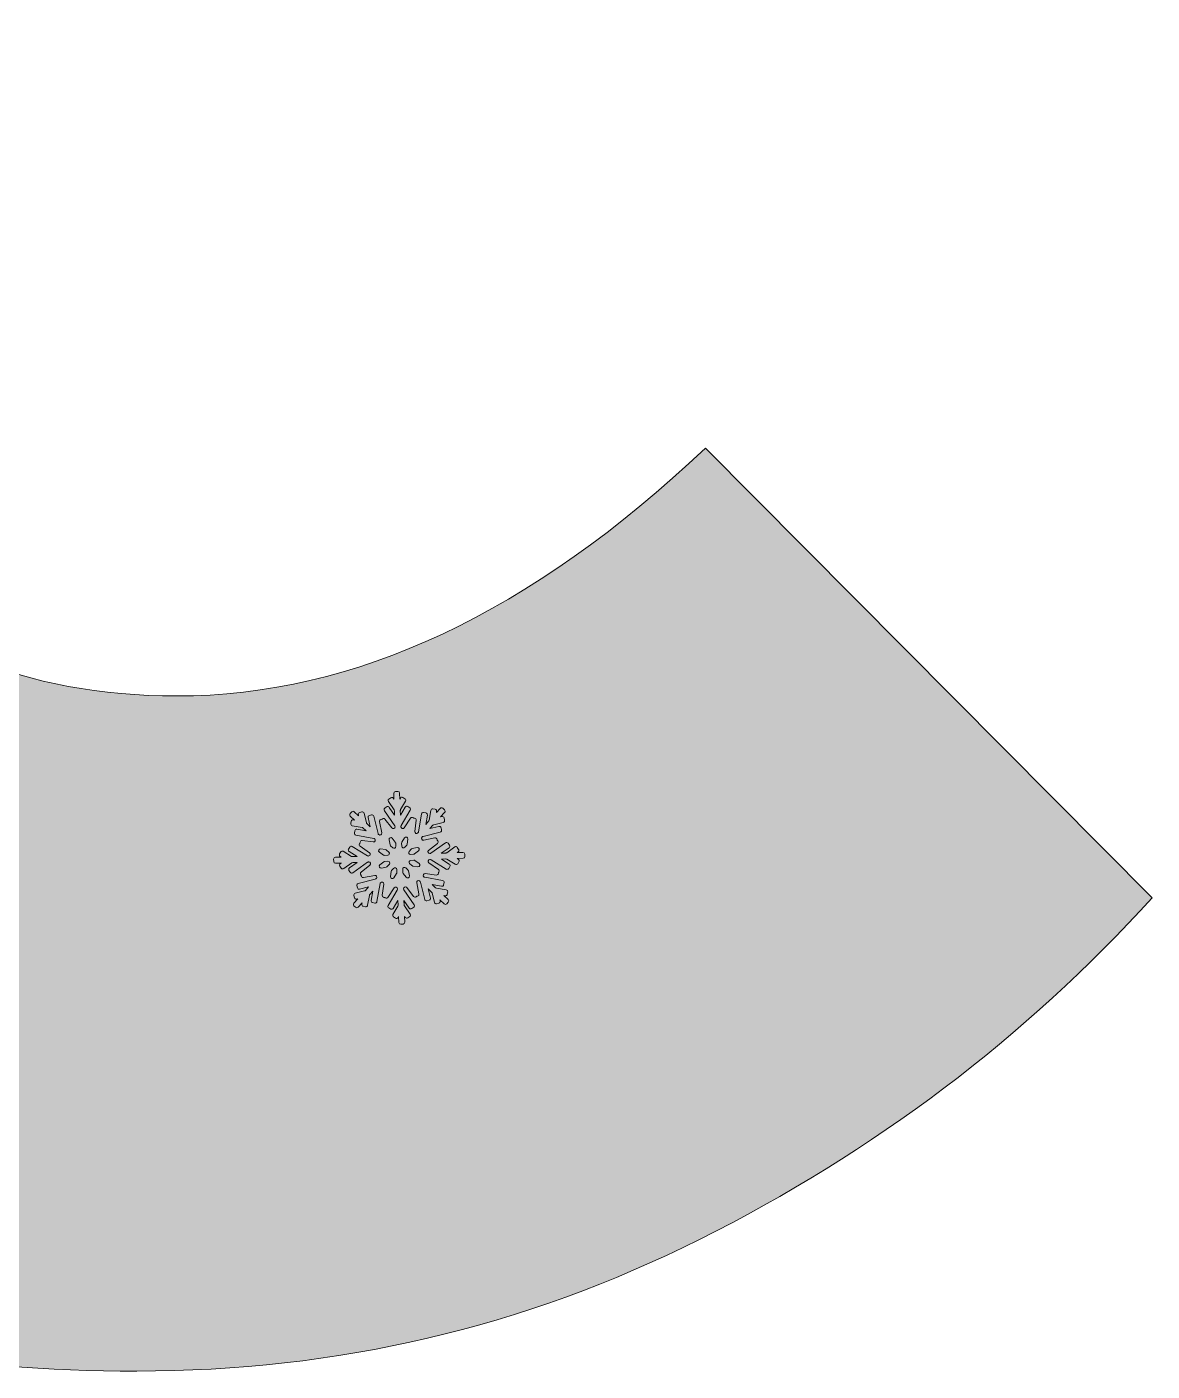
# Model space of a CAD drawing. Header units: millimetres. Extents: x 34 to 236, y -119 to -9.
# Drawn here: x 191.6 to 235.7, y -118.9 to -66.3 of the extents above; entities that cross this region are included whole.
import ezdxf

# ---------------------------------------------------------------- set-up
doc = ezdxf.new("R2010")
doc.units = ezdxf.units.MM
doc.header["$MEASUREMENT"] = 0
doc.layers.add('engraving', color=7, linetype='Continuous')
doc.layers.add('Layer 1', color=7, linetype='Continuous')

msp = doc.modelspace()

# ---------------------------------------------------------------- hatches: boundary and pattern name
at = {"layer": 'Layer 1'}
h = msp.add_hatch(color=2, dxfattribs=at)
h.dxf.hatch_style = 2
edge = h.paths.add_edge_path()
edge.add_spline(control_points=[(197.497, -92.512), (191.491, -92.512), (186.833, -90.51), (183.526, -86.507), (180.218, -82.504), (178.565, -77.807), (178.565, -72.416), (178.565, -67.026), (180.218, -62.368), (183.526, -58.444), (186.833, -54.52), (191.491, -52.557), (197.497, -52.557), (204.808, -52.557), (211.706, -56.41), (218.192, -64.114), (218.192, -64.114), (235.688, -44.397), (235.688, -44.397), (229.638, -38.435), (223.251, -34.115), (216.527, -31.439), (212.908, -29.998), (209.363, -28.949), (205.889, -28.284), (205.889, -28.284), (205.889, -26.056), (205.889, -26.056), (205.889, -23.296), (203.734, -21.019), (201.025, -20.813), (202.642, -19.614), (203.696, -17.697), (203.696, -15.529), (203.696, -11.896), (200.75, -8.95), (197.116, -8.95), (193.483, -8.95), (190.537, -11.896), (190.537, -15.529), (190.537, -17.697), (191.59, -19.614), (193.208, -20.813), (190.499, -21.019), (188.344, -23.296), (188.344, -26.056), (188.344, -26.056), (188.344, -27.991), (188.344, -27.991), (177.785, -29.407), (168.834, -33.484), (161.493, -40.226), (152.201, -48.762), (147.555, -59.623), (147.555, -72.811), (147.555, -86.334), (152.114, -97.405), (161.232, -106.023), (170.35, -114.642), (181.916, -118.95), (195.93, -118.95), (203.764, -118.95), (211.108, -117.231), (217.963, -113.794), (224.818, -110.356), (230.726, -105.894), (235.688, -100.411), (235.688, -100.411), (218.192, -82.809), (218.192, -82.809), (211.358, -89.278), (204.46, -92.512), (197.497, -92.512)], knot_values=[0, 0, 0, 0, 1, 1, 1, 2, 2, 2, 3, 3, 3, 4, 4, 4, 5, 5, 5, 6, 6, 6, 7, 7, 7, 8, 8, 8, 9, 9, 9, 10, 10, 10, 11, 11, 11, 12, 12, 12, 13, 13, 13, 14, 14, 14, 15, 15, 15, 16, 16, 16, 17, 17, 17, 18, 18, 18, 19, 19, 19, 20, 20, 20, 21, 21, 21, 22, 22, 22, 23, 23, 23, 24, 24, 24, 24], degree=3, periodic=1)
edge = h.paths.add_edge_path()
edge.add_spline(control_points=[(193.024, -15.529), (193.024, -13.273), (194.86, -11.437), (197.116, -11.437), (199.373, -11.437), (201.209, -13.273), (201.209, -15.529), (201.209, -17.786), (199.373, -19.622), (197.116, -19.622), (194.86, -19.622), (193.024, -17.786), (193.024, -15.529)], knot_values=[0, 0, 0, 0, 1, 1, 1, 2, 2, 2, 3, 3, 3, 4, 4, 4, 4], degree=3, periodic=1)

# ---------------------------------------------------------------- linework, layer by layer
at = {"layer": 'engraving', "lineweight": 0}
for points, knots in [([(208.768, -98.703), (208.767, -98.664), (208.734, -98.634), (208.695, -98.635), (208.695, -98.635), (208.471, -98.644), (208.471, -98.644), (208.471, -98.644), (208.512, -98.615), (208.512, -98.615), (208.544, -98.592), (208.552, -98.549), (208.53, -98.517), (208.53, -98.517), (208.477, -98.441), (208.477, -98.441), (208.455, -98.409), (208.411, -98.401), (208.379, -98.424), (208.379, -98.424), (208.061, -98.648), (208.061, -98.648), (208.05, -98.656), (208.036, -98.661), (208.023, -98.661), (208.023, -98.661), (207.851, -98.668), (207.851, -98.668), (207.851, -98.668), (208.154, -98.454), (208.154, -98.454), (208.185, -98.432), (208.193, -98.388), (208.171, -98.356), (208.171, -98.356), (208.119, -98.281), (208.119, -98.281), (208.096, -98.249), (208.052, -98.241), (208.02, -98.264), (208.02, -98.264), (207.441, -98.672), (207.441, -98.672), (207.43, -98.68), (207.417, -98.685), (207.403, -98.685), (207.403, -98.685), (207.4, -98.685), (207.4, -98.685), (207.332, -98.688), (207.3, -98.602), (207.353, -98.56), (207.353, -98.56), (207.701, -98.286), (207.701, -98.286), (207.731, -98.262), (207.737, -98.218), (207.713, -98.188), (207.713, -98.188), (207.702, -98.173), (207.702, -98.173), (207.695, -98.165), (207.691, -98.154), (207.689, -98.144), (207.689, -98.144), (207.685, -98.126), (207.685, -98.126), (207.678, -98.088), (207.64, -98.063), (207.602, -98.071), (207.602, -98.071), (207.164, -98.158), (207.164, -98.158), (207.097, -98.171), (207.052, -98.092), (207.098, -98.041), (207.098, -98.041), (207.105, -98.033), (207.105, -98.033), (207.114, -98.023), (207.127, -98.016), (207.14, -98.012), (207.14, -98.012), (207.812, -97.844), (207.812, -97.844), (207.85, -97.834), (207.873, -97.796), (207.864, -97.758), (207.864, -97.758), (207.842, -97.669), (207.842, -97.669), (207.832, -97.631), (207.794, -97.608), (207.756, -97.618), (207.756, -97.618), (207.404, -97.706), (207.404, -97.706), (207.404, -97.706), (207.525, -97.573), (207.525, -97.573), (207.535, -97.563), (207.547, -97.555), (207.56, -97.552), (207.56, -97.552), (207.929, -97.46), (207.929, -97.46), (207.966, -97.45), (207.989, -97.412), (207.98, -97.374), (207.98, -97.374), (207.958, -97.285), (207.958, -97.285), (207.948, -97.247), (207.91, -97.224), (207.872, -97.233), (207.872, -97.233), (207.824, -97.245), (207.824, -97.245), (207.824, -97.245), (207.982, -97.072), (207.982, -97.072), (208.008, -97.044), (208.006, -97), (207.978, -96.973), (207.978, -96.973), (207.911, -96.911), (207.911, -96.911), (207.883, -96.884), (207.837, -96.886), (207.811, -96.915), (207.811, -96.915), (207.66, -97.08), (207.66, -97.08), (207.66, -97.08), (207.669, -97.031), (207.669, -97.031), (207.675, -96.993), (207.65, -96.956), (207.612, -96.949), (207.612, -96.949), (207.523, -96.933), (207.523, -96.933), (207.484, -96.926), (207.447, -96.952), (207.441, -96.99), (207.441, -96.99), (207.373, -97.378), (207.373, -97.378), (207.371, -97.392), (207.365, -97.404), (207.356, -97.414), (207.356, -97.414), (207.24, -97.541), (207.24, -97.541), (207.24, -97.541), (207.304, -97.174), (207.304, -97.174), (207.31, -97.136), (207.285, -97.099), (207.247, -97.092), (207.247, -97.092), (207.158, -97.076), (207.158, -97.076), (207.119, -97.069), (207.082, -97.095), (207.076, -97.133), (207.076, -97.133), (206.953, -97.839), (206.953, -97.839), (206.951, -97.852), (206.945, -97.864), (206.935, -97.874), (206.935, -97.874), (206.935, -97.874), (206.935, -97.874), (206.889, -97.925), (206.805, -97.886), (206.813, -97.818), (206.813, -97.818), (206.867, -97.379), (206.867, -97.379), (206.871, -97.34), (206.844, -97.305), (206.806, -97.3), (206.806, -97.3), (206.789, -97.298), (206.789, -97.298), (206.778, -97.297), (206.767, -97.293), (206.758, -97.287), (206.758, -97.287), (206.744, -97.277), (206.744, -97.277), (206.712, -97.255), (206.667, -97.264), (206.646, -97.297), (206.646, -97.297), (206.4, -97.669), (206.4, -97.669), (206.362, -97.726), (206.273, -97.701), (206.27, -97.633), (206.27, -97.633), (206.27, -97.625), (206.27, -97.625), (206.269, -97.612), (206.273, -97.598), (206.28, -97.586), (206.28, -97.586), (206.637, -96.985), (206.637, -96.985), (206.657, -96.951), (206.646, -96.908), (206.613, -96.888), (206.613, -96.888), (206.535, -96.841), (206.535, -96.841), (206.502, -96.821), (206.458, -96.831), (206.438, -96.865), (206.438, -96.865), (206.252, -97.178), (206.252, -97.178), (206.252, -97.178), (206.245, -96.998), (206.245, -96.998), (206.244, -96.985), (206.248, -96.971), (206.254, -96.959), (206.254, -96.959), (206.45, -96.629), (206.45, -96.629), (206.47, -96.596), (206.459, -96.553), (206.426, -96.533), (206.426, -96.533), (206.349, -96.485), (206.349, -96.485), (206.315, -96.465), (206.271, -96.476), (206.251, -96.51), (206.251, -96.51), (206.227, -96.551), (206.227, -96.551), (206.227, -96.551), (206.217, -96.317), (206.217, -96.317), (206.216, -96.279), (206.183, -96.248), (206.144, -96.25), (206.144, -96.25), (206.053, -96.253), (206.053, -96.253), (206.014, -96.255), (205.984, -96.288), (205.986, -96.327), (205.986, -96.327), (205.995, -96.552), (205.995, -96.552), (205.995, -96.552), (205.967, -96.513), (205.967, -96.513), (205.945, -96.48), (205.901, -96.472), (205.869, -96.495), (205.869, -96.495), (205.794, -96.548), (205.794, -96.548), (205.763, -96.57), (205.755, -96.613), (205.777, -96.645), (205.777, -96.645), (206.001, -96.969), (206.001, -96.969), (206.008, -96.98), (206.013, -96.993), (206.013, -97.006), (206.013, -97.006), (206.02, -97.179), (206.02, -97.179), (206.02, -97.179), (205.81, -96.875), (205.81, -96.875), (205.788, -96.843), (205.743, -96.835), (205.711, -96.857), (205.711, -96.857), (205.637, -96.91), (205.637, -96.91), (205.605, -96.932), (205.598, -96.976), (205.62, -97.008), (205.62, -97.008), (206.026, -97.596), (206.026, -97.596), (206.034, -97.607), (206.038, -97.62), (206.039, -97.633), (206.039, -97.633), (206.039, -97.634), (206.039, -97.634), (206.041, -97.703), (205.954, -97.735), (205.912, -97.68), (205.912, -97.68), (205.645, -97.333), (205.645, -97.333), (205.621, -97.302), (205.576, -97.296), (205.545, -97.321), (205.545, -97.321), (205.532, -97.331), (205.532, -97.331), (205.524, -97.338), (205.513, -97.343), (205.502, -97.345), (205.502, -97.345), (205.486, -97.348), (205.486, -97.348), (205.448, -97.356), (205.423, -97.393), (205.431, -97.431), (205.431, -97.431), (205.518, -97.873), (205.518, -97.873), (205.531, -97.94), (205.45, -97.985), (205.4, -97.938), (205.4, -97.938), (205.396, -97.934), (205.396, -97.934), (205.386, -97.925), (205.379, -97.913), (205.376, -97.9), (205.376, -97.9), (205.207, -97.218), (205.207, -97.218), (205.198, -97.18), (205.159, -97.157), (205.122, -97.166), (205.122, -97.166), (205.034, -97.188), (205.034, -97.188), (204.996, -97.198), (204.973, -97.236), (204.982, -97.274), (204.982, -97.274), (205.07, -97.63), (205.07, -97.63), (205.07, -97.63), (204.94, -97.508), (204.94, -97.508), (204.93, -97.499), (204.923, -97.487), (204.92, -97.474), (204.92, -97.474), (204.827, -97.099), (204.827, -97.099), (204.818, -97.061), (204.779, -97.038), (204.742, -97.048), (204.742, -97.048), (204.654, -97.07), (204.654, -97.07), (204.616, -97.079), (204.593, -97.118), (204.603, -97.155), (204.603, -97.155), (204.614, -97.204), (204.614, -97.204), (204.614, -97.204), (204.445, -97.045), (204.445, -97.045), (204.416, -97.019), (204.371, -97.02), (204.345, -97.049), (204.345, -97.049), (204.283, -97.117), (204.283, -97.117), (204.257, -97.145), (204.259, -97.189), (204.287, -97.216), (204.287, -97.216), (204.453, -97.371), (204.453, -97.371), (204.453, -97.371), (204.405, -97.362), (204.405, -97.362), (204.366, -97.355), (204.329, -97.381), (204.323, -97.419), (204.323, -97.419), (204.307, -97.51), (204.307, -97.51), (204.3, -97.548), (204.325, -97.584), (204.364, -97.591), (204.364, -97.591), (204.747, -97.661), (204.747, -97.661), (204.76, -97.663), (204.772, -97.669), (204.782, -97.678), (204.782, -97.678), (204.909, -97.797), (204.909, -97.797), (204.909, -97.797), (204.547, -97.732), (204.547, -97.732), (204.508, -97.725), (204.472, -97.75), (204.465, -97.789), (204.465, -97.789), (204.449, -97.879), (204.449, -97.879), (204.442, -97.918), (204.468, -97.954), (204.506, -97.961), (204.506, -97.961), (205.203, -98.087), (205.203, -98.087), (205.216, -98.089), (205.228, -98.096), (205.238, -98.105), (205.238, -98.105), (205.242, -98.108), (205.242, -98.108), (205.292, -98.155), (205.252, -98.238), (205.184, -98.229), (205.184, -98.229), (204.75, -98.174), (204.75, -98.174), (204.712, -98.169), (204.676, -98.197), (204.672, -98.236), (204.672, -98.236), (204.669, -98.253), (204.669, -98.253), (204.668, -98.264), (204.664, -98.275), (204.658, -98.284), (204.658, -98.284), (204.648, -98.299), (204.648, -98.299), (204.627, -98.331), (204.636, -98.374), (204.668, -98.396), (204.668, -98.396), (205.041, -98.649), (205.041, -98.649), (205.098, -98.688), (205.073, -98.776), (205.005, -98.778), (205.005, -98.778), (204.996, -98.779), (204.996, -98.779), (204.982, -98.779), (204.968, -98.776), (204.956, -98.768), (204.956, -98.768), (204.362, -98.406), (204.362, -98.406), (204.328, -98.386), (204.285, -98.397), (204.265, -98.431), (204.265, -98.431), (204.218, -98.509), (204.218, -98.509), (204.198, -98.542), (204.209, -98.585), (204.242, -98.605), (204.242, -98.605), (204.554, -98.796), (204.554, -98.796), (204.554, -98.796), (204.376, -98.803), (204.376, -98.803), (204.362, -98.803), (204.349, -98.8), (204.337, -98.792), (204.337, -98.792), (204.011, -98.594), (204.011, -98.594), (203.978, -98.574), (203.934, -98.585), (203.914, -98.618), (203.914, -98.618), (203.867, -98.697), (203.867, -98.697), (203.847, -98.73), (203.858, -98.773), (203.891, -98.793), (203.891, -98.793), (203.935, -98.82), (203.935, -98.82), (203.935, -98.82), (203.703, -98.829), (203.703, -98.829), (203.664, -98.83), (203.634, -98.863), (203.635, -98.902), (203.635, -98.902), (203.639, -98.994), (203.639, -98.994), (203.64, -99.033), (203.673, -99.063), (203.712, -99.062), (203.712, -99.062), (203.937, -99.053), (203.937, -99.053), (203.937, -99.053), (203.895, -99.083), (203.895, -99.083), (203.863, -99.105), (203.856, -99.148), (203.878, -99.18), (203.878, -99.18), (203.93, -99.256), (203.93, -99.256), (203.952, -99.288), (203.996, -99.296), (204.029, -99.273), (204.029, -99.273), (204.347, -99.049), (204.347, -99.049), (204.358, -99.041), (204.371, -99.036), (204.384, -99.036), (204.384, -99.036), (204.556, -99.029), (204.556, -99.029), (204.556, -99.029), (204.254, -99.243), (204.254, -99.243), (204.222, -99.265), (204.214, -99.309), (204.236, -99.34), (204.236, -99.34), (204.288, -99.416), (204.288, -99.416), (204.311, -99.448), (204.355, -99.456), (204.387, -99.433), (204.387, -99.433), (204.966, -99.025), (204.966, -99.025), (204.977, -99.017), (204.99, -99.012), (205.004, -99.012), (205.004, -99.012), (205.007, -99.012), (205.007, -99.012), (205.076, -99.009), (205.107, -99.095), (205.054, -99.137), (205.054, -99.137), (204.707, -99.411), (204.707, -99.411), (204.676, -99.435), (204.671, -99.479), (204.694, -99.509), (204.694, -99.509), (204.705, -99.524), (204.705, -99.524), (204.712, -99.532), (204.717, -99.542), (204.719, -99.553), (204.719, -99.553), (204.722, -99.571), (204.722, -99.571), (204.73, -99.609), (204.767, -99.634), (204.805, -99.626), (204.805, -99.626), (205.244, -99.539), (205.244, -99.539), (205.31, -99.526), (205.355, -99.605), (205.31, -99.656), (205.31, -99.656), (205.302, -99.664), (205.302, -99.664), (205.293, -99.674), (205.281, -99.681), (205.267, -99.685), (205.267, -99.685), (204.595, -99.853), (204.595, -99.853), (204.557, -99.863), (204.534, -99.901), (204.544, -99.939), (204.544, -99.939), (204.566, -100.028), (204.566, -100.028), (204.575, -100.066), (204.613, -100.089), (204.651, -100.079), (204.651, -100.079), (205.003, -99.991), (205.003, -99.991), (205.003, -99.991), (204.882, -100.124), (204.882, -100.124), (204.873, -100.134), (204.861, -100.142), (204.847, -100.145), (204.847, -100.145), (204.479, -100.237), (204.479, -100.237), (204.441, -100.247), (204.418, -100.285), (204.427, -100.323), (204.427, -100.323), (204.45, -100.412), (204.45, -100.412), (204.459, -100.45), (204.497, -100.473), (204.535, -100.464), (204.535, -100.464), (204.583, -100.452), (204.583, -100.452), (204.583, -100.452), (204.425, -100.624), (204.425, -100.624), (204.399, -100.653), (204.401, -100.697), (204.429, -100.724), (204.429, -100.724), (204.496, -100.786), (204.496, -100.786), (204.525, -100.813), (204.57, -100.811), (204.596, -100.782), (204.596, -100.782), (204.747, -100.617), (204.747, -100.617), (204.747, -100.617), (204.739, -100.666), (204.739, -100.666), (204.732, -100.704), (204.757, -100.741), (204.796, -100.748), (204.796, -100.748), (204.885, -100.764), (204.885, -100.764), (204.923, -100.771), (204.96, -100.745), (204.967, -100.707), (204.967, -100.707), (205.034, -100.319), (205.034, -100.319), (205.037, -100.305), (205.043, -100.293), (205.052, -100.283), (205.052, -100.283), (205.167, -100.156), (205.167, -100.156), (205.167, -100.156), (205.103, -100.523), (205.103, -100.523), (205.097, -100.561), (205.122, -100.598), (205.16, -100.605), (205.16, -100.605), (205.25, -100.621), (205.25, -100.621), (205.288, -100.628), (205.325, -100.602), (205.332, -100.564), (205.332, -100.564), (205.454, -99.858), (205.454, -99.858), (205.457, -99.845), (205.463, -99.833), (205.472, -99.823), (205.472, -99.823), (205.472, -99.823), (205.472, -99.823), (205.518, -99.772), (205.602, -99.811), (205.594, -99.879), (205.594, -99.879), (205.54, -100.318), (205.54, -100.318), (205.536, -100.357), (205.563, -100.392), (205.602, -100.397), (205.602, -100.397), (205.618, -100.399), (205.618, -100.399), (205.629, -100.4), (205.64, -100.404), (205.649, -100.41), (205.649, -100.41), (205.663, -100.42), (205.663, -100.42), (205.696, -100.442), (205.74, -100.433), (205.762, -100.4), (205.762, -100.4), (206.008, -100.028), (206.008, -100.028), (206.045, -99.971), (206.134, -99.995), (206.137, -100.064), (206.137, -100.064), (206.137, -100.072), (206.137, -100.072), (206.138, -100.085), (206.134, -100.099), (206.127, -100.111), (206.127, -100.111), (205.77, -100.712), (205.77, -100.712), (205.751, -100.746), (205.761, -100.789), (205.794, -100.809), (205.794, -100.809), (205.872, -100.856), (205.872, -100.856), (205.906, -100.876), (205.95, -100.866), (205.97, -100.832), (205.97, -100.832), (206.155, -100.519), (206.155, -100.519), (206.155, -100.519), (206.163, -100.699), (206.163, -100.699), (206.163, -100.712), (206.16, -100.726), (206.153, -100.738), (206.153, -100.738), (205.957, -101.068), (205.957, -101.068), (205.937, -101.101), (205.948, -101.144), (205.981, -101.164), (205.981, -101.164), (206.059, -101.211), (206.059, -101.211), (206.092, -101.232), (206.136, -101.221), (206.156, -101.187), (206.156, -101.187), (206.181, -101.146), (206.181, -101.146), (206.181, -101.146), (206.19, -101.38), (206.19, -101.38), (206.192, -101.418), (206.224, -101.449), (206.263, -101.447), (206.263, -101.447), (206.354, -101.444), (206.354, -101.444), (206.393, -101.442), (206.423, -101.409), (206.422, -101.37), (206.422, -101.37), (206.412, -101.145), (206.412, -101.145), (206.412, -101.145), (206.44, -101.184), (206.44, -101.184), (206.462, -101.217), (206.507, -101.225), (206.539, -101.202), (206.539, -101.202), (206.613, -101.15), (206.613, -101.15), (206.645, -101.127), (206.652, -101.084), (206.63, -101.052), (206.63, -101.052), (206.406, -100.728), (206.406, -100.728), (206.399, -100.717), (206.395, -100.704), (206.394, -100.691), (206.394, -100.691), (206.387, -100.518), (206.387, -100.518), (206.387, -100.518), (206.597, -100.822), (206.597, -100.822), (206.62, -100.854), (206.664, -100.862), (206.696, -100.839), (206.696, -100.839), (206.77, -100.787), (206.77, -100.787), (206.802, -100.765), (206.81, -100.721), (206.788, -100.689), (206.788, -100.689), (206.381, -100.101), (206.381, -100.101), (206.374, -100.09), (206.369, -100.077), (206.369, -100.064), (206.369, -100.064), (206.369, -100.063), (206.369, -100.063), (206.366, -99.994), (206.453, -99.962), (206.495, -100.017), (206.495, -100.017), (206.762, -100.364), (206.762, -100.364), (206.786, -100.395), (206.831, -100.401), (206.862, -100.376), (206.862, -100.376), (206.875, -100.366), (206.875, -100.366), (206.884, -100.359), (206.894, -100.354), (206.905, -100.352), (206.905, -100.352), (206.921, -100.349), (206.921, -100.349), (206.96, -100.341), (206.984, -100.304), (206.977, -100.266), (206.977, -100.266), (206.89, -99.824), (206.89, -99.824), (206.876, -99.756), (206.957, -99.712), (207.007, -99.758), (207.007, -99.758), (207.011, -99.762), (207.011, -99.762), (207.021, -99.772), (207.028, -99.784), (207.031, -99.797), (207.031, -99.797), (207.2, -100.479), (207.2, -100.479), (207.21, -100.517), (207.248, -100.54), (207.286, -100.53), (207.286, -100.53), (207.374, -100.508), (207.374, -100.508), (207.411, -100.499), (207.434, -100.461), (207.425, -100.423), (207.425, -100.423), (207.337, -100.067), (207.337, -100.067), (207.337, -100.067), (207.467, -100.189), (207.467, -100.189), (207.477, -100.198), (207.484, -100.21), (207.487, -100.223), (207.487, -100.223), (207.58, -100.598), (207.58, -100.598), (207.589, -100.636), (207.628, -100.659), (207.666, -100.649), (207.666, -100.649), (207.754, -100.627), (207.754, -100.627), (207.791, -100.618), (207.814, -100.579), (207.805, -100.542), (207.805, -100.542), (207.793, -100.493), (207.793, -100.493), (207.793, -100.493), (207.962, -100.652), (207.962, -100.652), (207.991, -100.679), (208.036, -100.677), (208.062, -100.648), (208.062, -100.648), (208.124, -100.58), (208.124, -100.58), (208.15, -100.552), (208.148, -100.508), (208.12, -100.481), (208.12, -100.481), (207.954, -100.326), (207.954, -100.326), (207.954, -100.326), (208.003, -100.335), (208.003, -100.335), (208.041, -100.342), (208.078, -100.316), (208.085, -100.278), (208.085, -100.278), (208.101, -100.187), (208.101, -100.187), (208.107, -100.149), (208.082, -100.113), (208.044, -100.106), (208.044, -100.106), (207.661, -100.036), (207.661, -100.036), (207.647, -100.034), (207.635, -100.028), (207.625, -100.019), (207.625, -100.019), (207.498, -99.9), (207.498, -99.9), (207.498, -99.9), (207.861, -99.965), (207.861, -99.965), (207.899, -99.972), (207.936, -99.947), (207.942, -99.908), (207.942, -99.908), (207.958, -99.817), (207.958, -99.817), (207.965, -99.779), (207.939, -99.743), (207.901, -99.736), (207.901, -99.736), (207.205, -99.61), (207.205, -99.61), (207.191, -99.608), (207.179, -99.601), (207.169, -99.592), (207.169, -99.592), (207.166, -99.589), (207.166, -99.589), (207.116, -99.542), (207.155, -99.459), (207.223, -99.468), (207.223, -99.468), (207.657, -99.523), (207.657, -99.523), (207.696, -99.528), (207.731, -99.5), (207.736, -99.461), (207.736, -99.461), (207.738, -99.444), (207.738, -99.444), (207.739, -99.433), (207.743, -99.422), (207.749, -99.413), (207.749, -99.413), (207.759, -99.398), (207.759, -99.398), (207.78, -99.366), (207.772, -99.323), (207.74, -99.301), (207.74, -99.301), (207.366, -99.048), (207.366, -99.048), (207.31, -99.009), (207.335, -98.921), (207.403, -98.919), (207.403, -98.919), (207.411, -98.918), (207.411, -98.918), (207.425, -98.918), (207.439, -98.921), (207.451, -98.929), (207.451, -98.929), (208.045, -99.291), (208.045, -99.291), (208.079, -99.311), (208.123, -99.3), (208.143, -99.267), (208.143, -99.267), (208.189, -99.188), (208.189, -99.188), (208.209, -99.155), (208.198, -99.112), (208.165, -99.092), (208.165, -99.092), (207.853, -98.901), (207.853, -98.901), (207.853, -98.901), (208.031, -98.894), (208.031, -98.894), (208.045, -98.894), (208.059, -98.897), (208.07, -98.905), (208.07, -98.905), (208.396, -99.103), (208.396, -99.103), (208.43, -99.123), (208.473, -99.112), (208.493, -99.079), (208.493, -99.079), (208.54, -99), (208.54, -99), (208.56, -98.967), (208.549, -98.924), (208.516, -98.904), (208.516, -98.904), (208.473, -98.877), (208.473, -98.877), (208.473, -98.877), (208.704, -98.868), (208.704, -98.868), (208.743, -98.867), (208.774, -98.834), (208.772, -98.795), (208.772, -98.795), (208.768, -98.703), (208.768, -98.703)], [0, 0, 0, 0, 1, 1, 1, 2, 2, 2, 3, 3, 3, 4, 4, 4, 5, 5, 5, 6, 6, 6, 7, 7, 7, 8, 8, 8, 9, 9, 9, 10, 10, 10, 11, 11, 11, 12, 12, 12, 13, 13, 13, 14, 14, 14, 15, 15, 15, 16, 16, 16, 17, 17, 17, 18, 18, 18, 19, 19, 19, 20, 20, 20, 21, 21, 21, 22, 22, 22, 23, 23, 23, 24, 24, 24, 25, 25, 25, 26, 26, 26, 27, 27, 27, 28, 28, 28, 29, 29, 29, 30, 30, 30, 31, 31, 31, 32, 32, 32, 33, 33, 33, 34, 34, 34, 35, 35, 35, 36, 36, 36, 37, 37, 37, 38, 38, 38, 39, 39, 39, 40, 40, 40, 41, 41, 41, 42, 42, 42, 43, 43, 43, 44, 44, 44, 45, 45, 45, 46, 46, 46, 47, 47, 47, 48, 48, 48, 49, 49, 49, 50, 50, 50, 51, 51, 51, 52, 52, 52, 53, 53, 53, 54, 54, 54, 55, 55, 55, 56, 56, 56, 57, 57, 57, 58, 58, 58, 59, 59, 59, 60, 60, 60, 61, 61, 61, 62, 62, 62, 63, 63, 63, 64, 64, 64, 65, 65, 65, 66, 66, 66, 67, 67, 67, 68, 68, 68, 69, 69, 69, 70, 70, 70, 71, 71, 71, 72, 72, 72, 73, 73, 73, 74, 74, 74, 75, 75, 75, 76, 76, 76, 77, 77, 77, 78, 78, 78, 79, 79, 79, 80, 80, 80, 81, 81, 81, 82, 82, 82, 83, 83, 83, 84, 84, 84, 85, 85, 85, 86, 86, 86, 87, 87, 87, 88, 88, 88, 89, 89, 89, 90, 90, 90, 91, 91, 91, 92, 92, 92, 93, 93, 93, 94, 94, 94, 95, 95, 95, 96, 96, 96, 97, 97, 97, 98, 98, 98, 99, 99, 99, 100, 100, 100, 101, 101, 101, 102, 102, 102, 103, 103, 103, 104, 104, 104, 105, 105, 105, 106, 106, 106, 107, 107, 107, 108, 108, 108, 109, 109, 109, 110, 110, 110, 111, 111, 111, 112, 112, 112, 113, 113, 113, 114, 114, 114, 115, 115, 115, 116, 116, 116, 117, 117, 117, 118, 118, 118, 119, 119, 119, 120, 120, 120, 121, 121, 121, 122, 122, 122, 123, 123, 123, 124, 124, 124, 125, 125, 125, 126, 126, 126, 127, 127, 127, 128, 128, 128, 129, 129, 129, 130, 130, 130, 131, 131, 131, 132, 132, 132, 133, 133, 133, 134, 134, 134, 135, 135, 135, 136, 136, 136, 137, 137, 137, 138, 138, 138, 139, 139, 139, 140, 140, 140, 141, 141, 141, 142, 142, 142, 143, 143, 143, 144, 144, 144, 145, 145, 145, 146, 146, 146, 147, 147, 147, 148, 148, 148, 149, 149, 149, 150, 150, 150, 151, 151, 151, 152, 152, 152, 153, 153, 153, 154, 154, 154, 155, 155, 155, 156, 156, 156, 157, 157, 157, 158, 158, 158, 159, 159, 159, 160, 160, 160, 161, 161, 161, 162, 162, 162, 163, 163, 163, 164, 164, 164, 165, 165, 165, 166, 166, 166, 167, 167, 167, 168, 168, 168, 169, 169, 169, 170, 170, 170, 171, 171, 171, 172, 172, 172, 173, 173, 173, 174, 174, 174, 175, 175, 175, 176, 176, 176, 177, 177, 177, 178, 178, 178, 179, 179, 179, 180, 180, 180, 181, 181, 181, 182, 182, 182, 183, 183, 183, 184, 184, 184, 185, 185, 185, 186, 186, 186, 187, 187, 187, 188, 188, 188, 189, 189, 189, 190, 190, 190, 191, 191, 191, 192, 192, 192, 193, 193, 193, 194, 194, 194, 195, 195, 195, 196, 196, 196, 197, 197, 197, 198, 198, 198, 199, 199, 199, 200, 200, 200, 201, 201, 201, 202, 202, 202, 203, 203, 203, 204, 204, 204, 205, 205, 205, 206, 206, 206, 207, 207, 207, 208, 208, 208, 209, 209, 209, 210, 210, 210, 211, 211, 211, 212, 212, 212, 213, 213, 213, 214, 214, 214, 215, 215, 215, 216, 216, 216, 217, 217, 217, 218, 218, 218, 219, 219, 219, 220, 220, 220, 221, 221, 221, 222, 222, 222, 223, 223, 223, 224, 224, 224, 225, 225, 225, 226, 226, 226, 227, 227, 227, 228, 228, 228, 229, 229, 229, 230, 230, 230, 231, 231, 231, 232, 232, 232, 233, 233, 233, 234, 234, 234, 235, 235, 235, 236, 236, 236, 237, 237, 237, 238, 238, 238, 239, 239, 239, 240, 240, 240, 241, 241, 241, 242, 242, 242, 243, 243, 243, 244, 244, 244, 245, 245, 245, 246, 246, 246, 247, 247, 247, 248, 248, 248, 249, 249, 249, 250, 250, 250, 251, 251, 251, 252, 252, 252, 253, 253, 253, 254, 254, 254, 255, 255, 255, 256, 256, 256, 257, 257, 257, 258, 258, 258, 259, 259, 259, 260, 260, 260, 261, 261, 261, 262, 262, 262, 263, 263, 263, 264, 264, 264, 265, 265, 265, 266, 266, 266, 267, 267, 267, 268, 268, 268, 269, 269, 269, 270, 270, 270, 271, 271, 271, 272, 272, 272, 273, 273, 273, 274, 274, 274, 275, 275, 275, 276, 276, 276, 277, 277, 277, 278, 278, 278, 279, 279, 279, 280, 280, 280, 281, 281, 281, 282, 282, 282, 283, 283, 283, 284, 284, 284, 285, 285, 285, 286, 286, 286, 287, 287, 287, 288, 288, 288, 289, 289, 289, 290, 290, 290, 291, 291, 291, 292, 292, 292, 293, 293, 293, 294, 294, 294, 295, 295, 295, 296, 296, 296, 297, 297, 297, 298, 298, 298, 299, 299, 299, 300, 300, 300, 301, 301, 301, 302, 302, 302, 303, 303, 303, 304, 304, 304, 305, 305, 305, 306, 306, 306, 307, 307, 307, 308, 308, 308, 309, 309, 309, 310, 310, 310, 311, 311, 311, 312, 312, 312, 313, 313, 313, 314, 314, 314, 315, 315, 315, 316, 316, 316, 317, 317, 317, 318, 318, 318, 319, 319, 319, 320, 320, 320, 321, 321, 321, 322, 322, 322, 323, 323, 323, 324, 324, 324, 325, 325, 325, 326, 326, 326, 327, 327, 327, 328, 328, 328, 329, 329, 329, 330, 330, 330, 331, 331, 331, 332, 332, 332, 333, 333, 333, 334, 334, 334, 335, 335, 335, 336, 336, 336, 336]), ([(205.932, -98.086), (205.932, -98.086), (206.05, -98.239), (206.05, -98.239), (206.059, -98.251), (206.064, -98.265), (206.065, -98.28), (206.065, -98.28), (206.07, -98.399), (206.07, -98.399), (206.072, -98.462), (205.997, -98.496), (205.951, -98.453), (205.951, -98.453), (205.866, -98.374), (205.866, -98.374), (205.855, -98.364), (205.848, -98.35), (205.845, -98.336), (205.845, -98.336), (205.807, -98.142), (205.807, -98.142), (205.792, -98.069), (205.886, -98.027), (205.932, -98.086)], [0, 0, 0, 0, 1, 1, 1, 2, 2, 2, 3, 3, 3, 4, 4, 4, 5, 5, 5, 6, 6, 6, 7, 7, 7, 8, 8, 8, 8]), ([(206.301, -98.39), (206.301, -98.39), (206.296, -98.271), (206.296, -98.271), (206.296, -98.256), (206.3, -98.242), (206.308, -98.23), (206.308, -98.23), (206.415, -98.067), (206.415, -98.067), (206.456, -98.005), (206.553, -98.04), (206.544, -98.114), (206.544, -98.114), (206.52, -98.31), (206.52, -98.31), (206.519, -98.324), (206.512, -98.338), (206.502, -98.349), (206.502, -98.349), (206.424, -98.435), (206.424, -98.435), (206.381, -98.482), (206.304, -98.453), (206.301, -98.39)], [0, 0, 0, 0, 1, 1, 1, 2, 2, 2, 3, 3, 3, 4, 4, 4, 5, 5, 5, 6, 6, 6, 7, 7, 7, 8, 8, 8, 8]), ([(206.591, -98.597), (206.591, -98.597), (206.672, -98.508), (206.672, -98.508), (206.682, -98.497), (206.696, -98.489), (206.71, -98.486), (206.71, -98.486), (206.904, -98.447), (206.904, -98.447), (206.977, -98.433), (207.02, -98.526), (206.962, -98.572), (206.962, -98.572), (206.805, -98.695), (206.805, -98.695), (206.794, -98.704), (206.779, -98.709), (206.764, -98.71), (206.764, -98.71), (206.646, -98.715), (206.646, -98.715), (206.583, -98.717), (206.549, -98.643), (206.591, -98.597)], [0, 0, 0, 0, 1, 1, 1, 2, 2, 2, 3, 3, 3, 4, 4, 4, 5, 5, 5, 6, 6, 6, 7, 7, 7, 8, 8, 8, 8]), ([(205.592, -98.742), (205.592, -98.742), (205.426, -98.63), (205.426, -98.63), (205.365, -98.588), (205.401, -98.492), (205.475, -98.501), (205.475, -98.501), (205.669, -98.526), (205.669, -98.526), (205.684, -98.528), (205.698, -98.534), (205.708, -98.544), (205.708, -98.544), (205.797, -98.627), (205.797, -98.627), (205.843, -98.67), (205.814, -98.747), (205.752, -98.749), (205.752, -98.749), (205.634, -98.754), (205.634, -98.754), (205.619, -98.754), (205.604, -98.75), (205.592, -98.742)], [0, 0, 0, 0, 1, 1, 1, 2, 2, 2, 3, 3, 3, 4, 4, 4, 5, 5, 5, 6, 6, 6, 7, 7, 7, 8, 8, 8, 8]), ([(206.815, -98.955), (206.815, -98.955), (206.981, -99.067), (206.981, -99.067), (207.042, -99.109), (207.006, -99.205), (206.932, -99.196), (206.932, -99.196), (206.738, -99.171), (206.738, -99.171), (206.723, -99.169), (206.71, -99.163), (206.699, -99.153), (206.699, -99.153), (206.61, -99.07), (206.61, -99.07), (206.564, -99.027), (206.593, -98.95), (206.656, -98.948), (206.656, -98.948), (206.773, -98.943), (206.773, -98.943), (206.788, -98.942), (206.803, -98.947), (206.815, -98.955)], [0, 0, 0, 0, 1, 1, 1, 2, 2, 2, 3, 3, 3, 4, 4, 4, 5, 5, 5, 6, 6, 6, 7, 7, 7, 8, 8, 8, 8]), ([(205.816, -99.1), (205.816, -99.1), (205.735, -99.189), (205.735, -99.189), (205.725, -99.2), (205.712, -99.208), (205.697, -99.211), (205.697, -99.211), (205.503, -99.25), (205.503, -99.25), (205.43, -99.264), (205.388, -99.171), (205.446, -99.125), (205.446, -99.125), (205.602, -99.002), (205.602, -99.002), (205.614, -98.993), (205.628, -98.988), (205.643, -98.987), (205.643, -98.987), (205.762, -98.982), (205.762, -98.982), (205.824, -98.98), (205.859, -99.054), (205.816, -99.1)], [0, 0, 0, 0, 1, 1, 1, 2, 2, 2, 3, 3, 3, 4, 4, 4, 5, 5, 5, 6, 6, 6, 7, 7, 7, 8, 8, 8, 8]), ([(206.106, -99.307), (206.106, -99.307), (206.111, -99.426), (206.111, -99.426), (206.112, -99.441), (206.108, -99.455), (206.1, -99.467), (206.1, -99.467), (205.992, -99.63), (205.992, -99.63), (205.951, -99.692), (205.854, -99.657), (205.863, -99.583), (205.863, -99.583), (205.887, -99.387), (205.887, -99.387), (205.889, -99.373), (205.895, -99.359), (205.905, -99.348), (205.905, -99.348), (205.984, -99.262), (205.984, -99.262), (206.026, -99.215), (206.104, -99.244), (206.106, -99.307)], [0, 0, 0, 0, 1, 1, 1, 2, 2, 2, 3, 3, 3, 4, 4, 4, 5, 5, 5, 6, 6, 6, 7, 7, 7, 8, 8, 8, 8]), ([(206.475, -99.611), (206.475, -99.611), (206.357, -99.458), (206.357, -99.458), (206.348, -99.446), (206.343, -99.432), (206.343, -99.417), (206.343, -99.417), (206.338, -99.298), (206.338, -99.298), (206.335, -99.235), (206.41, -99.201), (206.456, -99.244), (206.456, -99.244), (206.541, -99.323), (206.541, -99.323), (206.552, -99.333), (206.559, -99.347), (206.562, -99.361), (206.562, -99.361), (206.6, -99.554), (206.6, -99.554), (206.615, -99.628), (206.521, -99.67), (206.475, -99.611)], [0, 0, 0, 0, 1, 1, 1, 2, 2, 2, 3, 3, 3, 4, 4, 4, 5, 5, 5, 6, 6, 6, 7, 7, 7, 8, 8, 8, 8])]:
    msp.add_open_spline(points, degree=3, knots=knots, dxfattribs=at)
at = {"layer": 'Layer 1', "lineweight": 0}
msp.add_open_spline([(197.497, -92.512), (191.491, -92.512), (186.833, -90.51), (183.526, -86.507), (180.218, -82.504), (178.565, -77.807), (178.565, -72.416), (178.565, -67.026), (180.218, -62.368), (183.526, -58.444), (186.833, -54.52), (191.491, -52.557), (197.497, -52.557), (204.808, -52.557), (211.706, -56.41), (218.192, -64.114), (218.192, -64.114), (235.688, -44.397), (235.688, -44.397), (229.638, -38.435), (223.251, -34.115), (216.527, -31.439), (212.908, -29.998), (209.363, -28.949), (205.889, -28.284), (205.889, -28.284), (205.889, -26.056), (205.889, -26.056), (205.889, -23.296), (203.734, -21.019), (201.025, -20.813), (202.642, -19.614), (203.696, -17.697), (203.696, -15.529), (203.696, -11.896), (200.75, -8.95), (197.116, -8.95), (193.483, -8.95), (190.537, -11.896), (190.537, -15.529), (190.537, -17.697), (191.59, -19.614), (193.208, -20.813), (190.499, -21.019), (188.344, -23.296), (188.344, -26.056), (188.344, -26.056), (188.344, -27.991), (188.344, -27.991), (177.785, -29.407), (168.834, -33.484), (161.493, -40.226), (152.201, -48.762), (147.555, -59.623), (147.555, -72.811), (147.555, -86.334), (152.114, -97.405), (161.232, -106.023), (170.35, -114.642), (181.916, -118.95), (195.93, -118.95), (203.764, -118.95), (211.108, -117.231), (217.963, -113.794), (224.818, -110.356), (230.726, -105.894), (235.688, -100.411), (235.688, -100.411), (218.192, -82.809), (218.192, -82.809), (211.358, -89.278), (204.46, -92.512), (197.497, -92.512)], degree=3, knots=[0, 0, 0, 0, 1, 1, 1, 2, 2, 2, 3, 3, 3, 4, 4, 4, 5, 5, 5, 6, 6, 6, 7, 7, 7, 8, 8, 8, 9, 9, 9, 10, 10, 10, 11, 11, 11, 12, 12, 12, 13, 13, 13, 14, 14, 14, 15, 15, 15, 16, 16, 16, 17, 17, 17, 18, 18, 18, 19, 19, 19, 20, 20, 20, 21, 21, 21, 22, 22, 22, 23, 23, 23, 24, 24, 24, 24], dxfattribs=at)

doc.saveas('drawing.dxf')
